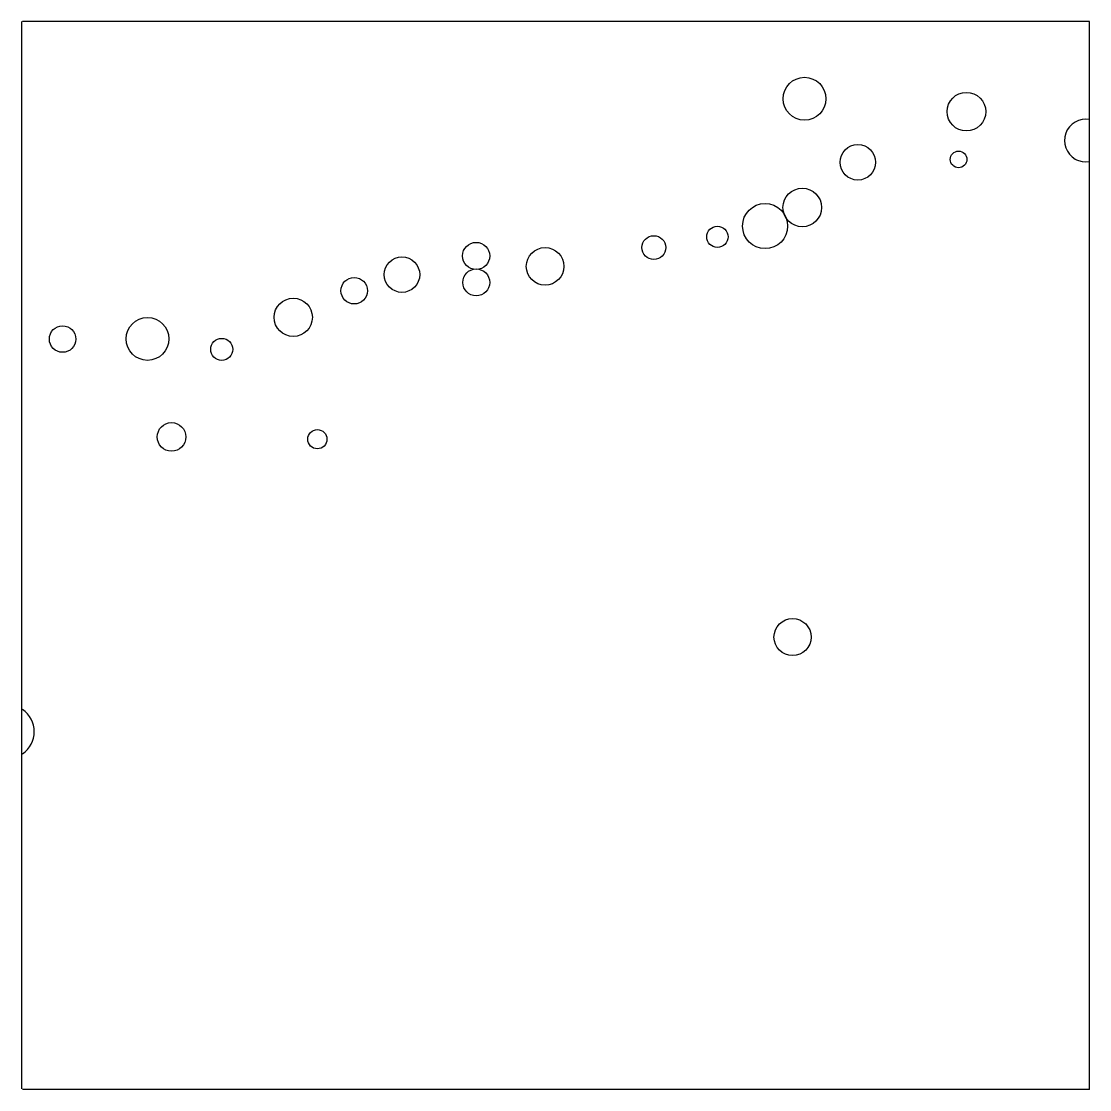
# Model space of a CAD drawing. Extents: x 8.03 to 9.06, y -3.43 to -2.41.
import ezdxf

# ---------------------------------------------------------------- set-up
doc = ezdxf.new("R2010")
doc.units = 0
doc.layers.add('LAYER1', color=7, linetype='CONTINUOUS')
doc.layers.add('LAYER12', color=5, linetype='CONTINUOUS')

msp = doc.modelspace()

# ---------------------------------------------------------------- linework, layer by layer
at = {"layer": 'LAYER1', "color": 7, "linetype": 'CONTINUOUS'}
for points in [[(9.0489, -2.5022), (9.0454, -2.5031), (9.0422, -2.5046), (9.0393, -2.5067), (9.0378, -2.5082)], [(9.0561, -2.5022), (9.0524, -2.5019), (9.0489, -2.5022)], [(9.0378, -2.5082), (9.0368, -2.5092), (9.0347, -2.5121), (9.0332, -2.5154), (9.0323, -2.5188), (9.0323, -2.5195)], [(9.0323, -2.5195), (9.032, -2.5224), (9.0323, -2.5259), (9.0333, -2.5294), (9.0345, -2.532)], [(9.0345, -2.532), (9.0348, -2.5326), (9.0368, -2.5355), (9.0394, -2.538), (9.0423, -2.5401), (9.0436, -2.5407)], [(9.0436, -2.5407), (9.0455, -2.5416), (9.049, -2.5425), (9.0525, -2.5428), (9.0561, -2.5425)]]:
    msp.add_lwpolyline(points, dxfattribs=at)
for centre, radius in [((8.7831, -2.4823), 0.0205), ((8.9381, -2.4947), 0.0185), ((8.8341, -2.5432), 0.017), ((8.9306, -2.5404), 0.008), ((8.7809, -2.5865), 0.0185), ((8.7453, -2.6043), 0.0216), ((8.6996, -2.6146), 0.0102), ((8.6387, -2.6249), 0.0114), ((8.4685, -2.6329), 0.013), ((8.5346, -2.6429), 0.018), ((8.3975, -2.6508), 0.017), ((8.4686, -2.6583), 0.0129), ((8.3518, -2.6662), 0.0127), ((8.2934, -2.6917), 0.0183), ((8.0725, -2.7125), 0.0127), ((8.1538, -2.7124), 0.0205), ((8.2249, -2.7224), 0.0105), ((8.1768, -2.8063), 0.0137), ((8.3165, -2.8085), 0.0092), ((8.7716, -2.998), 0.0178)]:
    msp.add_circle(centre, radius, dxfattribs=at)
msp.add_arc((8.02, -3.0886), 0.0254, -56.4525, 56.4525, dxfattribs=at)
at = {"layer": 'LAYER12', "color": 5, "linetype": 'CONTINUOUS'}
for points in [[(8.033, -2.4084), (8.033, -3.4308)], [(9.0561, -2.4084), (8.034, -2.4084)], [(9.0561, -3.4315), (9.0561, -2.4082)], [(9.0561, -3.4315), (8.034, -3.4315)]]:
    msp.add_lwpolyline(points, dxfattribs=at)

doc.saveas('drawing.dxf')
